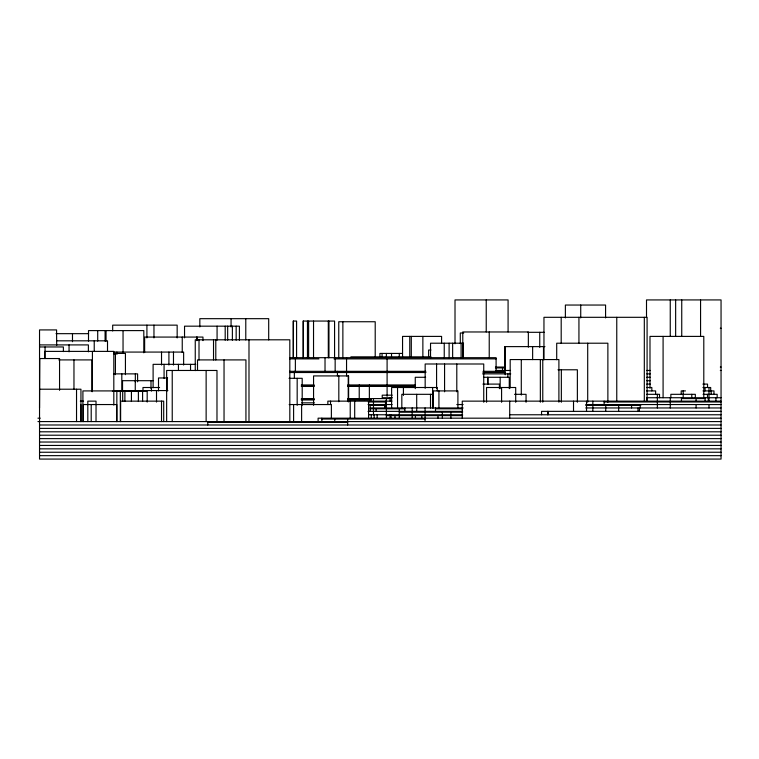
<?xml version="1.0" encoding="UTF-8"?>
<svg xmlns="http://www.w3.org/2000/svg" width="759" height="759" viewBox="0 0 759 759"><rect width="100%" height="100%" fill="white"/><g stroke="black" fill="none" stroke-linecap="round" stroke-linejoin="round"><path stroke-width="1.14" d="M720.31 328.22L721.05 328.22M527.477 332.309L544.355 332.309M463.73 332.983L460.296 332.983L460.296 343.599M56.005 333.666L88.651 333.666M56.678 340.819L107.512 340.819L107.512 351.408M463.55 343.21L430.533 343.21L430.533 357.973M39.534 344.909L88.386 344.909L88.386 351.834M544.934 346.616L504.839 346.616L504.839 370.212M39.534 346.958L63.386 346.958L63.386 351.597M430.979 350.022L428.617 350.022L428.617 356.844M113.565 353.428L125.434 353.428L125.434 374.661M402.488 353.428L379.927 353.428L379.927 356.844M350.876 356.844L430.951 356.844M289.54 357.688L496.092 357.688L496.092 371.322M39.534 358.542L59.553 358.542L59.553 390.306M289.54 358.884L318.913 358.884M334.017 358.884L496.092 358.884M58.766 359.908L91.839 359.908L91.839 391.625M195.794 364.339L153.109 364.339L153.109 387.745M495.437 367.062L504.763 367.062M720.31 367.062L721.05 367.062M495.437 367.916L504.83 367.916M557.969 369.785L577.371 369.785L577.371 402.232M495.475 370.468L510.522 370.468M646.507 370.468L650.33 370.468M720.31 370.468L721.05 370.468M289.54 371.322L425.827 371.322M482.98 371.322L505.2 371.322L505.2 374.775M336.303 372.346L425.827 372.346M289.625 372.517L425.704 372.517M482.98 372.517L505.2 372.517M113.812 373.874L137.607 373.874L137.607 381.824M482.553 373.874L510.76 373.874M646.81 373.874L650.33 373.874M425.647 377.289L415.258 377.289L415.258 388.646M483.464 377.289L509.27 377.289L509.27 388.646M646.772 377.289L650.33 377.289M167.597 377.963L158.508 377.963L158.508 390.932M289.046 378.305L302.196 378.305L302.196 405.278M153.28 380.695L122.541 380.695L122.541 390.913M646.772 380.695L650.33 380.695M482.933 384.101L499.394 384.101L499.394 388.646M646.753 384.101L650.33 384.101M702.891 384.101L707.54 384.101L707.54 387.507M301.332 384.955L314.15 384.955M347.698 384.955L415.268 384.955M301.332 385.97L314.15 385.97M347.707 385.97L415.182 385.97M301.332 386.141L314.15 386.141M347.698 386.141L415.268 386.141M159.58 387.507L142.977 387.507L142.977 391.046M646.573 387.507L651.839 387.507L651.839 390.913M702.919 387.507L710.69 387.507L710.69 390.913M39.534 389.215L80.947 389.215L80.947 421.587M128.992 390.572L167.881 390.572M646.573 390.913L655.624 390.913L655.624 394.319M685.472 390.913L681.202 390.913L681.202 394.319M702.986 390.913L713.972 390.913L713.972 394.319M112.408 391.255L146.354 391.255M433.285 394.319L401.824 394.319L401.824 407.953M514.498 394.319L526.053 394.319L526.053 402.27M646.696 394.319L659.524 394.319L659.524 397.735M703.071 394.319L717.16 394.319L717.16 397.735M392.223 395.173L382.223 395.173L382.223 397.735L392.318 397.735M721.05 397.735L646.706 397.735L646.706 401.141M301.332 398.579L314.15 398.579M347.698 398.579L390.145 398.579M681.459 398.579L705.111 398.579M301.332 399.604L314.15 399.604M347.698 399.604L370.809 399.604M301.332 399.775L314.15 399.775M347.707 399.775L370.876 399.775M80.302 401.141L83.566 401.141M391.938 401.141L370.031 401.141L370.031 398.579M721.05 401.141L462.259 401.141L462.259 418.181M368.248 401.985L386.378 401.985M604.136 401.985L721.05 401.985M301.721 402.839L314.378 402.839M289.16 404.547L331.379 404.547L331.379 418.181M368.039 404.547L392.118 404.547M456.795 404.547L463.123 404.547M585.806 404.547L721.05 404.547M370.193 405.401L385.477 405.401M585.806 405.401L640.805 405.401M39.534 407.953L39.762 358.542M370.193 407.953L463.123 407.953M585.739 407.953L721.05 407.953M370.183 408.807L404.879 408.807M435.486 408.807L462.629 408.807M368.039 411.359L462.629 411.359M721.05 411.359L541.546 411.359L541.546 414.765M399.281 412.213L462.629 412.213M368.779 414.765L462.629 414.765M509.716 414.765L721.05 414.765M386.378 415.619L462.629 415.619M37.95 418.181L40.293 418.181M721.05 418.181L318.106 418.181L318.106 421.587M321.854 419.025L425.087 419.025M37.95 421.587L721.05 421.587M207.776 422.431L347.66 422.431M39.534 424.993L721.05 424.993M39.534 428.399L721.05 428.399M39.534 431.805L721.05 431.805M39.534 435.211L721.05 435.211M39.534 438.626L721.05 438.626M39.534 442.032L721.05 442.032M39.534 445.438L721.05 445.438M39.534 448.844L721.05 448.844M39.534 452.25L721.05 452.25M39.534 455.656L721.05 455.656M715.927 397.735L715.927 401.141M711.145 390.913L711.145 394.319M708.991 387.507L708.991 401.141M708.991 404.547L708.991 407.953M708.299 397.735L708.299 401.141M707.492 394.319L707.492 397.735M705.064 387.507L705.064 390.913M705.111 397.735L705.111 401.141M703.792 397.735L703.792 336.398L649.989 336.398L649.989 388.295M700.566 299.928L700.566 336.455M696.088 398.579L696.088 401.141M696.088 404.547L696.088 407.953M695.339 397.735L695.339 394.319L670.852 394.319L670.852 397.735M691.781 394.319L691.781 397.735M683.176 390.913L683.176 397.735M681.743 299.928L681.743 336.455M681.459 397.735L681.459 401.141M675.643 299.928L675.643 336.455M670.254 299.928L670.254 336.455M670.273 397.735L670.273 401.141M670.273 401.985L670.273 407.953M663.091 336.398L663.091 397.735M657.37 394.319L657.37 401.141M657.37 401.985L657.37 407.953M647.085 401.141L647.085 317.309L543.956 317.309L543.956 359.813M646.507 317.604L646.507 299.928L721.05 299.928L721.05 459.072L39.534 459.072L39.534 329.918L56.574 329.918L56.678 345.525M644.315 317.309L644.315 401.141M640.226 404.547L640.226 407.953M639.429 407.953L639.429 411.359M638.015 407.953L638.015 411.359M631.564 405.401L631.564 407.953M618.661 405.401L618.661 411.359M616.763 317.309L616.763 401.141M607.874 402.185L607.874 343.21L556.708 343.21L556.708 359.719M605.748 405.401L605.748 411.359M605.578 317.917L605.578 305.042L565.379 305.042L565.379 317.917M604.136 401.141L604.136 404.547M592.845 401.141L592.845 404.547M592.845 405.401L592.845 411.359M587.703 343.21L587.703 402.185M586.527 401.141L586.527 411.359M580.73 305.042L580.73 317.917M578.937 317.309L578.937 343.286M573.519 401.141L573.519 411.359M561.347 369.785L561.347 402.232M561.195 317.309L561.195 343.286M558.899 402.175L558.899 359.567L510.181 359.567L510.181 387.972M548.14 411.359L548.14 414.765M547.685 411.359L547.685 414.765M543.501 346.616L543.501 359.595M542.77 359.567L542.77 402.175M540.351 359.567L540.351 402.175M539.744 332.309L539.744 347.366M532.638 346.616L532.638 359.595M528.349 347.176L528.349 331.968L462.772 331.968L462.772 357.707M521.291 359.567L521.291 395.078M515.703 402.27L515.703 387.507L486.538 387.507L486.538 402.27M509.716 401.141L509.716 418.181M508.084 331.939L508.084 299.928L455.011 299.928L455.011 343.799M507.856 373.874L507.856 377.289M505.01 346.616L505.01 370.212M502.515 367.916L502.515 370.468M501.585 387.507L501.585 402.27M500.172 377.289L500.172 388.646M489.232 331.968L489.232 357.707M487.952 377.289L487.952 384.101M487.724 377.289L487.724 384.101M486.234 299.928L486.234 331.939M483.739 402.232L483.739 363.997L425.163 363.997L425.163 388.323M463.123 343.21L463.123 357.973M461.102 343.21L461.102 357.973M457.905 407.953L457.905 390.913L433.361 390.913L433.285 407.953M456.795 363.997L456.795 391.805M452.639 343.21L452.639 357.973M450.903 412.213L450.903 414.765M450.903 415.619L450.903 418.181M449.11 343.21L449.11 357.973M444.575 363.997L444.575 391.805M444.243 343.21L444.243 357.973M442.355 412.213L442.355 414.765M442.355 415.619L442.355 418.181M441.596 343.21L441.596 336.398L402.555 336.398L402.555 356.844M438.93 390.913L438.93 407.953M437.99 415.619L437.99 418.181M437.26 390.913L437.26 387.507L391.616 387.507L391.616 407.953M436.586 363.997L436.586 388.323M435.486 407.953L435.486 411.359M432.63 387.507L432.63 407.953M430.505 394.319L430.505 407.953M425.087 407.953L425.087 411.359M425.087 412.213L425.087 414.765M425.087 415.619L425.031 421.587M422.867 336.398L422.867 356.844M421.833 415.619L421.833 418.181M416.7 394.319L416.7 411.359M415.439 415.619L415.439 418.181M412.184 407.953L412.184 411.359M412.184 412.213L412.184 414.765M412.184 415.619L412.184 418.181M411.302 336.398L411.302 356.844M409.765 336.398L409.765 356.844M404.879 407.953L404.879 411.359M403.418 387.507L403.418 395.458M399.281 353.428L399.281 356.844M399.281 408.807L399.281 414.765M399.281 415.619L399.281 418.181M397.545 387.507L397.545 407.953M394.984 415.619L394.984 418.181M391.521 353.428L391.521 356.844M390.961 414.765L390.961 418.181M390.145 397.735L390.145 401.141M390.164 414.765L390.164 418.181M387.099 357.688L387.099 396.321M386.378 353.428L386.378 356.844M386.378 398.579L386.378 407.953M386.378 408.807L386.378 418.181M385.477 401.141L385.515 404.547M385.098 404.547L385.098 407.953M384.766 404.547L384.766 407.953M382.071 353.428L382.071 356.844M377.147 414.765L377.147 418.181M376.094 408.807L376.094 411.359M375.212 356.673L375.212 321.74L338.761 321.74L338.761 357.831M374.159 414.765L374.159 418.181M373.475 398.579L373.475 401.141M373.475 401.985L373.475 404.547M373.475 405.401L373.475 407.953M373.475 408.807L373.475 414.765M371.265 414.765L371.265 418.181M370.847 398.579L370.847 401.141M370.174 404.547L370.174 411.359M369.358 384.955L369.358 399.604M368.58 418.181L368.58 401.141L327.85 401.141L327.85 404.547M364.292 398.579L364.292 399.604M359.225 384.955L359.225 399.604M354.69 401.141L354.69 418.181M350.231 401.141L350.231 418.181M348.618 401.748L348.618 375.923L313.562 375.923L313.562 405.268M348.229 375.923L348.229 401.748M347.66 419.025L347.66 424.993M346.55 357.688L346.55 375.904M342.869 321.74L342.869 357.831M338.818 375.923L338.818 401.748M337.442 371.322L337.442 375.904M335.155 357.688L335.155 371.91M334.757 419.025L334.757 421.587M334.577 357.736L334.577 321.057L303.059 321.057L303.059 357.736M330.526 401.141L330.526 404.547M328.96 321.057L328.96 357.736M328.305 321.057L328.305 357.736M325.023 357.688L325.023 371.91M321.854 418.181L321.854 421.587M313.533 321.057L313.533 357.736M308.619 321.057L308.619 357.736M307.461 321.057L307.461 357.736M303.429 321.057L303.429 357.736M301.617 404.547L301.617 421.587M297.177 378.305L297.177 405.278M296.589 357.736L296.589 321.057L293.249 321.057L293.249 357.736M295.374 357.688L295.374 371.322M294.35 371.322L294.35 378.172M293.6 404.547L293.6 421.587M293.372 321.057L293.372 357.736M289.815 421.587L289.815 339.804L195.253 339.804L195.253 370.62M268.695 339.918L268.695 318.676L199.835 318.676L199.835 326.939M248.99 339.804L248.99 421.587M245.935 421.587L245.935 359.908L197.52 359.908L197.52 370.383M245.783 318.676L245.783 339.918M239.408 340.193L239.408 326.171L184.541 326.171L184.541 337.85M236.163 326.171L236.163 340.193M232.377 326.171L232.377 340.193M231.068 318.676L231.068 326.939M227.662 326.171L227.662 340.193M225.195 326.171L225.195 340.193M224.038 359.908L224.038 421.587M217.074 326.171L217.074 340.193M216.979 421.587L216.979 370.468L166.648 370.468L166.648 421.587M215.793 339.804L215.793 359.946M213.526 339.804L213.526 359.946M207.776 421.587L207.776 424.993M206.135 370.468L206.135 421.587M202.966 340.62L202.966 337.072L144.637 337.072L144.637 352.451M199.01 339.804L199.01 359.946M197.188 337.072L197.188 340.62M196.666 337.072L196.666 340.62M190.537 364.339L190.537 370.193M183.631 365.022L183.631 352.072L114.296 352.072L114.296 354.425M182.245 337.072L182.245 352.451M178.441 364.339L178.441 370.193M177.16 337.935L177.16 325.146L112.683 325.146L112.683 330.962M173.479 352.072L173.479 365.022M172.236 370.468L172.236 421.587M168.915 352.072L168.915 365.022M167.151 377.963L167.151 390.932M164.077 364.339L164.077 378.38M163.697 421.587L163.697 401.141L120.624 401.141L120.624 421.587M161.525 352.072L161.525 365.022M161.525 401.141L161.525 421.587M156.515 390.572L156.515 402.061M153.963 325.146L153.963 337.935M151.468 387.507L151.468 391.046M150.994 380.695L150.994 388.646M147.189 390.572L147.189 402.061M146.914 325.146L146.914 337.935M143.812 352.821L143.812 330.601L88.509 330.601L88.509 341.133M142.597 401.53L142.597 390.913L82.911 390.913L82.911 421.587M138.394 390.913L138.394 401.53M135.339 373.874L135.339 381.824M135.263 380.695L135.263 390.913M131.43 390.913L131.43 401.53M124.884 390.913L124.884 401.53M123.043 330.601L123.043 352.821M122.692 390.913L122.692 401.53M121.81 373.874L121.81 390.913M120.32 390.913L120.32 421.587M116.886 352.072L116.886 354.425M116.839 390.913L116.839 421.587M116.744 421.587L116.744 404.547L83.348 404.547L83.348 421.587M115.425 353.428L115.425 374.661M113.812 405.069L113.812 351.389L44.677 351.389L44.677 358.495M106.051 330.601L106.051 341.133M105.093 330.601L105.093 341.133M97.712 330.601L97.712 341.133M96.023 421.587L96.023 401.141L87.816 401.141L87.816 421.587M94.23 340.819L94.23 351.408M92.418 351.389L92.418 391.663M91.203 404.547L91.203 421.587M80.871 404.547L80.871 421.587M76.536 389.215L76.536 421.587M73.965 359.908L73.965 389.272M72.484 333.666L72.484 341.721M69.05 344.909L69.05 351.834M45.056 346.958L45.056 358.561"/></g></svg>
